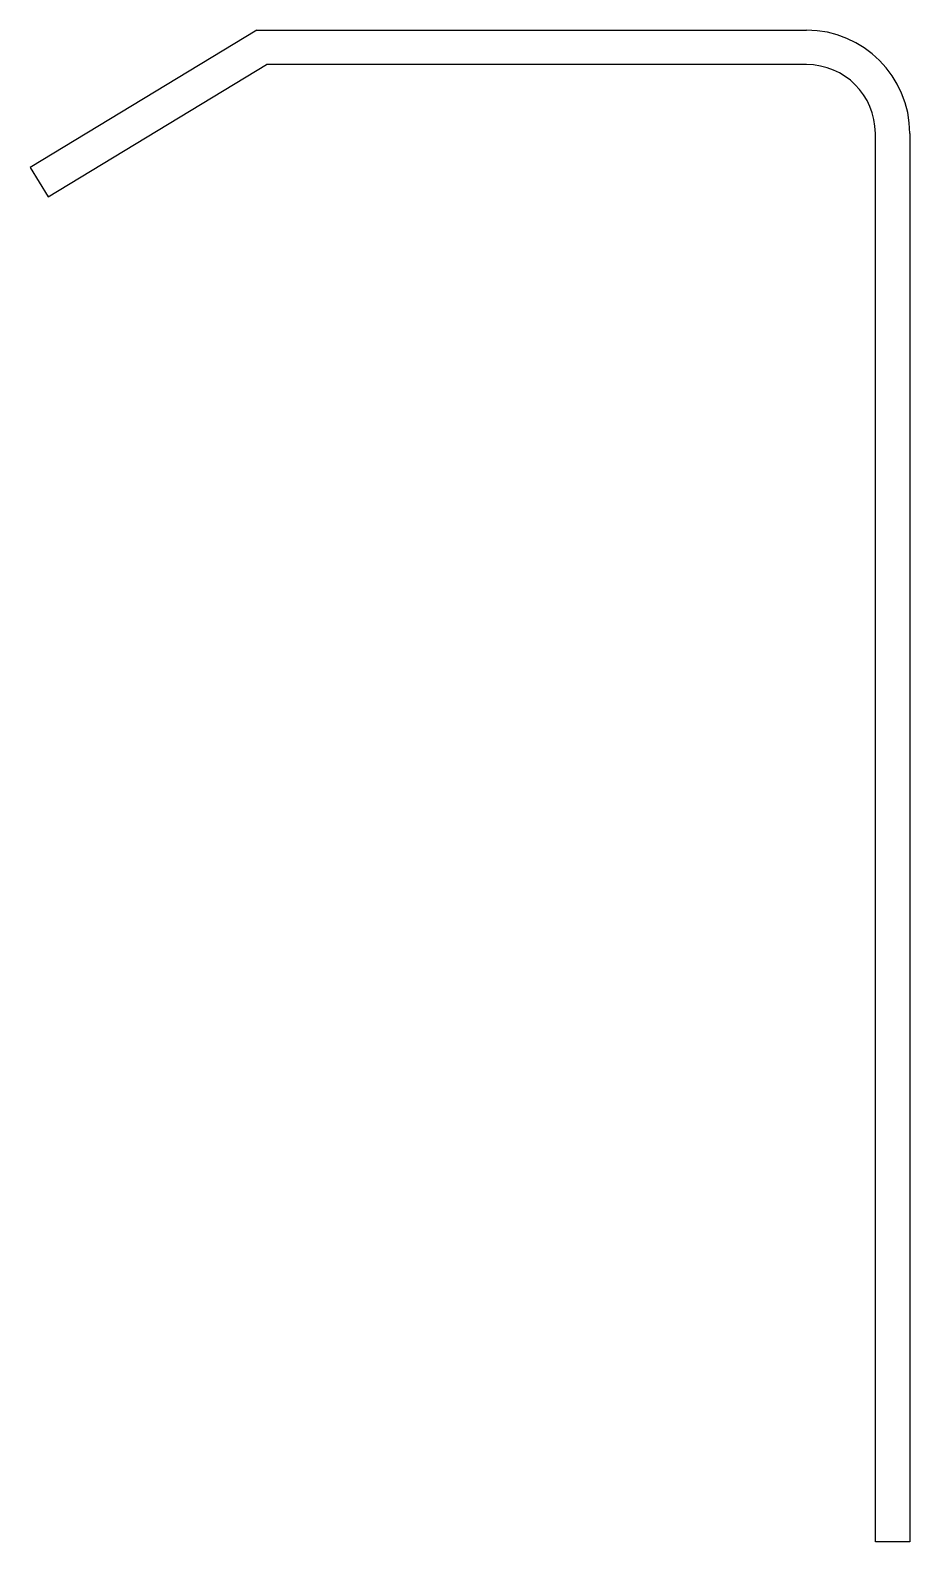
# Model space of a CAD drawing. Extents: x 44.2 to 45, y 0 to 1.38.
import ezdxf

# ---------------------------------------------------------------- set-up
doc = ezdxf.new("R2010")
doc.units = 0
doc.header["$MEASUREMENT"] = 0
doc.layers.add('LAYER1', color=7, linetype='Continuous')

msp = doc.modelspace()

# ---------------------------------------------------------------- linework, layer by layer
at = {"layer": 'LAYER1', "color": 7, "linetype": 'Continuous', "lineweight": 25}
for p, q in [((44.4062, 1.375), (44.2, 1.25)), ((44.4062, 1.375), (44.9062, 1.375)), ((44.2162, 1.2233), (44.415, 1.3438)), ((44.9062, 1.3438), (44.415, 1.3438)), ((44.9688, 0), (44.9688, 1.2812)), ((45, 1.2812), (45, 0)), ((44.2, 1.25), (44.2162, 1.2233)), ((45, 0), (44.9688, 0))]:
    msp.add_line(p, q, dxfattribs=at)
for radius in [0.0938, 0.0625]:
    msp.add_arc((44.9062, 1.2812), radius, 0, 90, dxfattribs=at)

doc.saveas('drawing.dxf')
